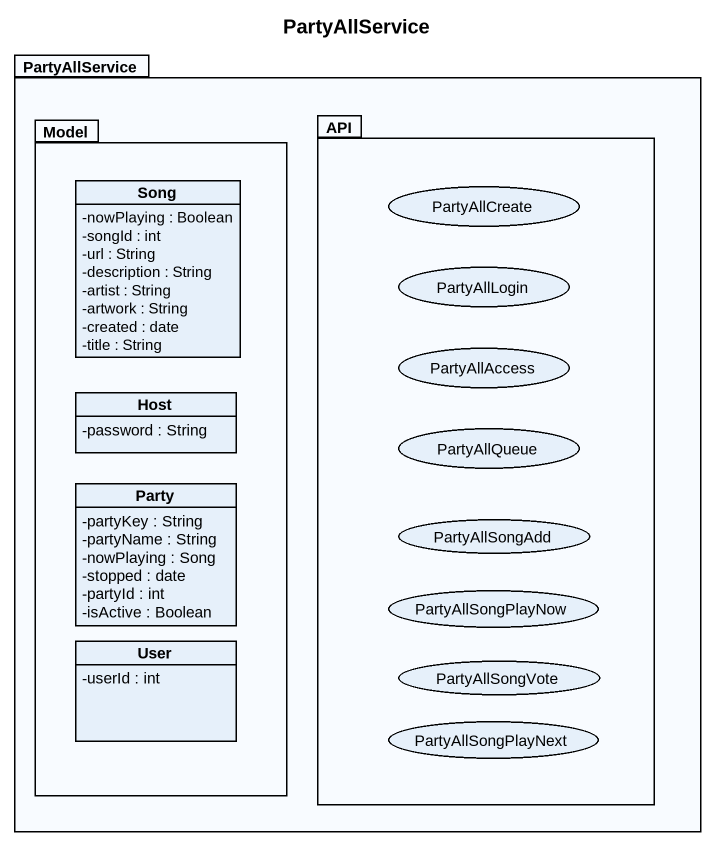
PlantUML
@startuml
title PartyAllService
allowmixing
hide circle
hide empty members
skinparam classAttributeIconSize 0
package PartyAllService {
  package Model {
    class Song {
      -nowPlaying : Boolean
      -songId : int
      -url : String
      -description : String
      -artist : String
      -artwork : String
      -created : date
      -title : String
    }
    class Host {
      -password : String
    }
    class Party {
      -partyKey : String
      -partyName : String
      -nowPlaying : Song
      -stopped : date
      -partyId : int
      -isActive : Boolean
    }
    class User {
      -userId : int
    }
  }
  package API {
    usecase PartyAllCreate
    usecase PartyAllLogin
    usecase PartyAllAccess
    usecase PartyAllQueue
    usecase PartyAllSongAdd
    usecase PartyAllSongPlayNow
    usecase PartyAllSongVote
    usecase PartyAllSongPlayNext
  }
}
@enduml
